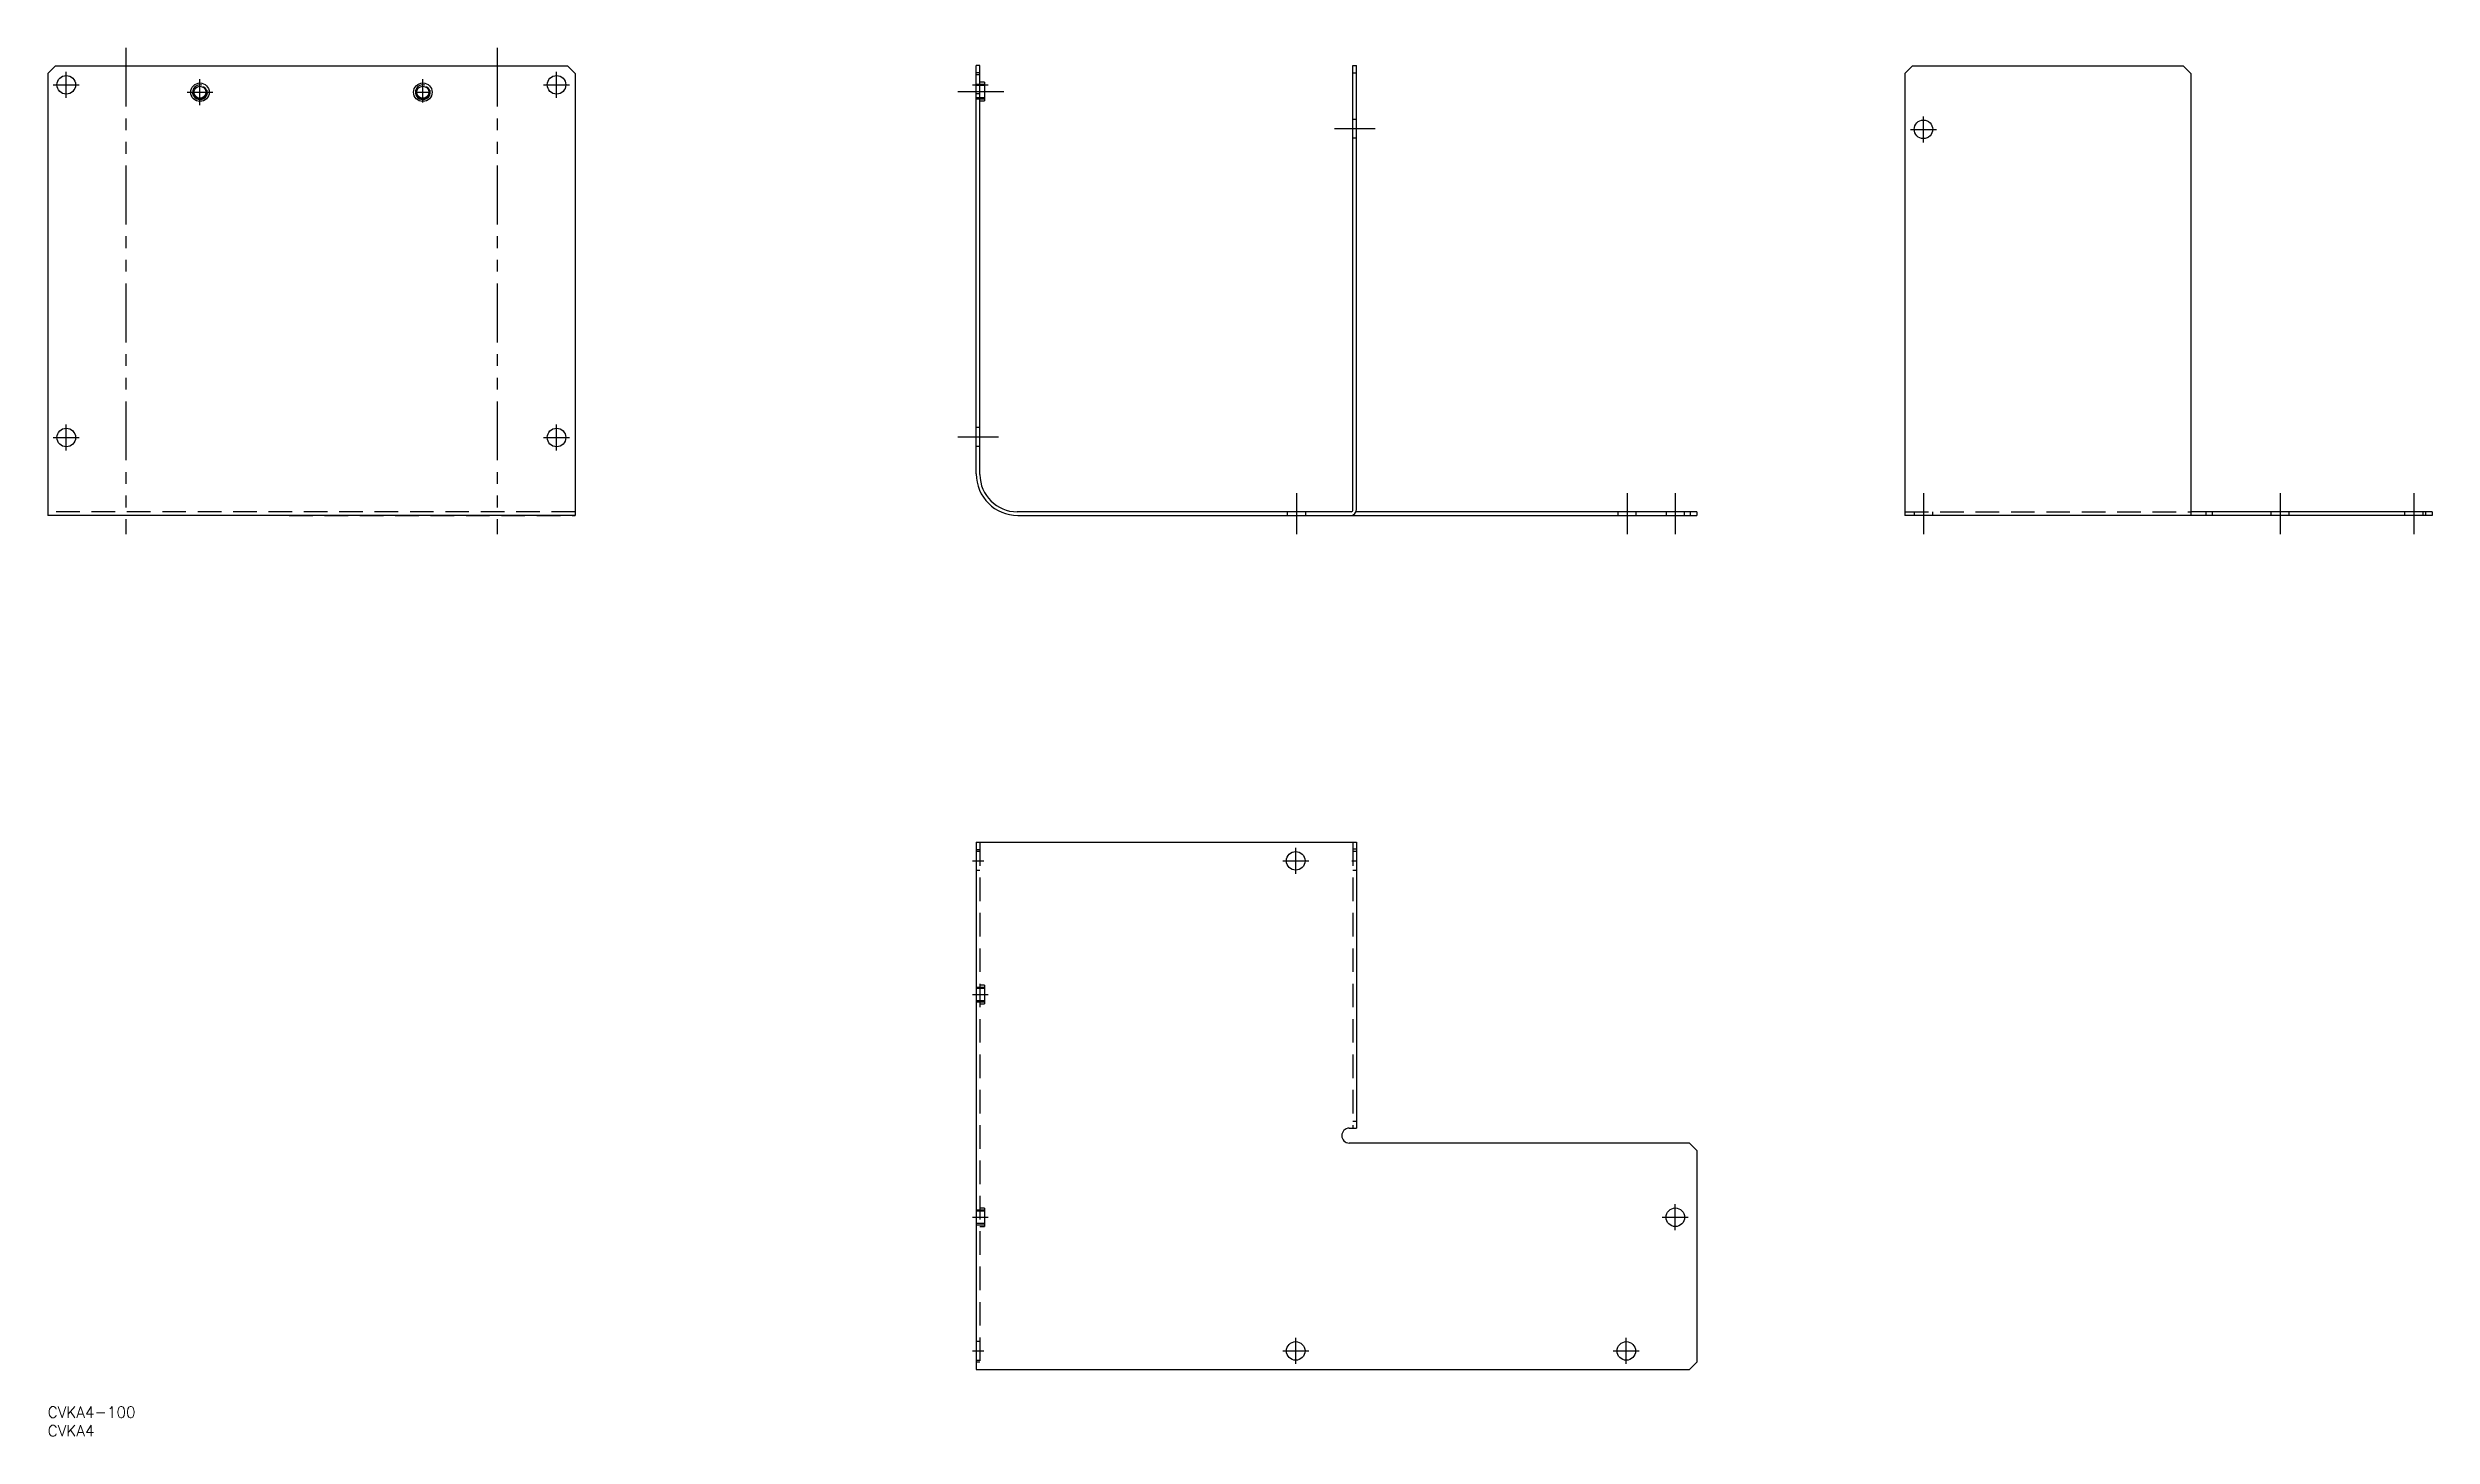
# Model space of a CAD drawing. Extents: x 0 to 642, y -8 to 366.
import ezdxf

# ---------------------------------------------------------------- set-up
doc = ezdxf.new("R2010")
doc.units = 0
doc.header["$LTSCALE"] = 0.5
for name, pattern in [('CENTER', [50.8, 31.75, -6.35, 6.35, -6.35]), ('DASHED', [19.05, 12.7, -6.35]), ('PHANTOM', [63.5, 31.75, -6.35, 6.35, -6.35, 6.35, -6.35])]:
    doc.linetypes.add(name, pattern=pattern)
for name, color, linetype in [('MSM_CENTER', 1, 'CENTER'), ('MSM_CONTINUOUS', 7, 'CONTINUOUS'), ('MSM_DASHED', 4, 'DASHED'), ('MSM_IMAGINARY', 6, 'PHANTOM'), ('MSM_NARROW', 5, 'CONTINUOUS'), ('MSM_PART_NUMBER', 7, 'CONTINUOUS')]:
    doc.layers.add(name, color=color, linetype=linetype)
doc.styles.get("Standard").update_dxf_attribs({"font": 'txt.shx', "height": 3, "bigfont": 'bigfont.shx'})

msp = doc.modelspace()

# ---------------------------------------------------------------- linework, layer by layer
at = {"layer": 'MSM_CENTER'}
for p, q in [((1.5, 356), (8.5, 356)), ((5, 352.5), (5, 359.5)), ((37.51, 354), (44.49, 354)), ((41, 350.51), (41, 357.49)), ((98.9, 354), (103.1, 354)), ((101, 351.19), (101, 357.49)), ((133.5, 356), (140.5, 356)), ((137, 352.5), (137, 359.5)), ((245, 354.2), (257.4, 354.2)), ((249, 356), (253.2, 356)), ((505, 340.5), (505, 347.5)), ((346.4, 344.2), (357.4, 344.2)), ((501.5, 344), (508.5, 344)), ((5, 257.5), (5, 264.5)), ((137, 257.5), (137, 264.5)), ((1.5, 261), (8.5, 261)), ((133.5, 261), (140.5, 261)), ((245, 261.2), (256, 261.2)), ((336.2, 246), (336.2, 235)), ((425.2, 246), (425.2, 235)), ((438.2, 246), (438.2, 235)), ((505, 246), (505, 235)), ((601, 246), (601, 235)), ((637, 246), (637, 235)), ((336, 143.5), (336, 150.5)), ((249, 147), (252, 147)), ((332.5, 147), (339.5, 147)), ((351.14, 147), (352.46, 147)), ((249, 111), (253.2, 111)), ((438.2, 47.5), (438.2, 54.5)), ((249, 51), (253.2, 51)), ((434.7, 51), (441.7, 51)), ((249, 15), (252, 15)), ((332.5, 15), (339.5, 15)), ((336, 11.5), (336, 18.5)), ((421.5, 15), (428.5, 15)), ((425, 11.5), (425, 18.5))]:
    msp.add_line(p, q, dxfattribs=at)
at = {"layer": 'MSM_CONTINUOUS'}
for p, q in [((2, 361), (0, 359)), ((140, 361), (2, 361)), ((140, 361), (142, 359)), ((251, 361.2), (250, 361.2)), ((250, 251.2), (250, 361.2)), ((251, 251), (251, 361.2)), ((351.4, 241.5), (351.4, 361.2)), ((351.4, 361.2), (352.4, 361.2)), ((352.4, 241.7), (352.4, 361.2)), ((502, 361), (500, 359)), ((575, 361), (502, 361)), ((575, 361), (577, 359)), ((0, 359), (0, 240)), ((142, 359), (142, 240)), ((251, 359.2), (250, 359.2)), ((252.2, 356.69), (251, 356.69)), ((252.2, 356.69), (252.2, 351.71)), ((351.4, 359.2), (352.4, 359.2)), ((500, 359), (500, 240)), ((577, 359), (577, 240)), ((251, 351.71), (252.2, 351.71)), ((142, 240), (0, 240)), ((350.9, 241), (261, 241)), ((261.2, 240), (444, 240)), ((444, 241), (352.25, 241)), ((442.2, 241), (442.2, 240)), ((444, 241), (444, 240)), ((577, 240), (500, 240)), ((642, 240), (500, 240)), ((642, 241), (577, 241)), ((581, 241), (581, 240)), ((582.8, 240), (582.8, 241)), ((640.2, 241), (640.2, 240)), ((642, 241), (642, 240)), ((250, 152), (352.4, 152)), ((250, 152), (250, 10)), ((352.4, 152), (352.4, 75)), ((350.4, 75), (352.4, 75)), ((442, 71), (350.4, 71)), ((442, 71), (444, 69)), ((444, 69), (444, 12)), ((250, 10), (442, 10)), ((444, 12), (442, 10))]:
    msp.add_line(p, q, dxfattribs=at)
for centre, radius in [((5, 356), 2.5), ((41, 354), 2.49), ((41, 354), 1.62), ((101, 354), 2.49), ((101, 354), 1.62), ((137, 356), 2.5), ((505, 344), 2.5), ((5, 261), 2.5), ((137, 261), 2.5), ((336, 147), 2.5), ((438.2, 51), 2.5), ((336, 15), 2.5), ((425, 15), 2.5)]:
    msp.add_circle(centre, radius, dxfattribs=at)
for centre, radius, start, end in [((261.2, 251.2), 11.2, 180, 270), ((261, 251), 10, 180, 270), ((350.7, 241.7), 1.7, 270, 360), ((350.9, 241.5), 0.5, 270, 0), ((350.4, 73), 2, 90, 270)]:
    msp.add_arc(centre, radius, start, end, dxfattribs=at)
at = {"layer": 'MSM_DASHED'}
for p, q in [((251, 358.7), (250, 358.7)), ((252.2, 355.82), (250, 355.82)), ((250, 353.7), (251, 353.7)), ((250, 352.58), (252.2, 352.58)), ((352.4, 346.7), (351.4, 346.7)), ((351.4, 341.7), (352.4, 341.7)), ((251, 263.7), (250, 263.7)), ((250, 258.7), (251, 258.7)), ((142, 241), (0, 241)), ((65, 240), (142, 240)), ((333.7, 241), (333.7, 240)), ((338.7, 240), (338.7, 241)), ((422.7, 241), (422.7, 240)), ((427.7, 240), (427.7, 241)), ((435.7, 241), (435.7, 240)), ((440.7, 240), (440.7, 241)), ((500, 241), (577, 241)), ((502.5, 241), (502.5, 240)), ((507.5, 240), (507.5, 241)), ((598.5, 241), (598.5, 240)), ((603.5, 240), (603.5, 241)), ((634.5, 241), (634.5, 240)), ((639.5, 240), (639.5, 241)), ((251, 150), (250, 150)), ((251, 149.5), (250, 149.5)), ((251, 152), (251, 10)), ((351.4, 152), (351.4, 75)), ((351.4, 150.2), (352.4, 150.2)), ((352.4, 149.5), (351.4, 149.5)), ((250, 144.5), (251, 144.5)), ((351.4, 144.5), (352.4, 144.5)), ((250, 113), (252.2, 113)), ((252.2, 112.62), (250, 112.62)), ((250, 109.38), (252.2, 109.38)), ((252.2, 113.49), (251, 113.49)), ((252.2, 113.49), (252.2, 108.51)), ((250, 109), (252.2, 109)), ((251, 108.51), (252.2, 108.51)), ((352.4, 76.8), (351.4, 76.8)), ((250, 53), (252.2, 53)), ((252.2, 52.62), (250, 52.62)), ((252.2, 53.49), (251, 53.49)), ((252.2, 53.49), (252.2, 48.51)), ((250, 49.38), (252.2, 49.38)), ((250, 49), (252.2, 49)), ((251, 48.51), (252.2, 48.51)), ((251, 17.5), (250, 17.5)), ((250, 12.5), (251, 12.5)), ((251, 12), (250, 12))]:
    msp.add_line(p, q, dxfattribs=at)
for centre in [(41, 354), (101, 354)]:
    msp.add_circle(centre, 1.8, dxfattribs=at)
at = {"layer": 'MSM_IMAGINARY'}
for p, q in [((21, 366), (21, 235)), ((121, 366), (121, 235))]:
    msp.add_line(p, q, dxfattribs=at)
at = {"layer": 'MSM_NARROW'}
for p, q in [((250, 356.2), (252.2, 356.2)), ((250, 352.2), (252.2, 352.2))]:
    msp.add_line(p, q, dxfattribs=at)
for centre in [(41, 354), (101, 354)]:
    msp.add_arc(centre, 2, 75, 15, dxfattribs=at)

# ---------------------------------------------------------------- texts
at = {"layer": 'MSM_PART_NUMBER'}
for s, p in [('CVKA4-100', (0, -3)), ('CVKA4', (0, -8))]:
    msp.add_text(s, height=3, dxfattribs=at).set_placement(p)

doc.saveas('drawing.dxf')
